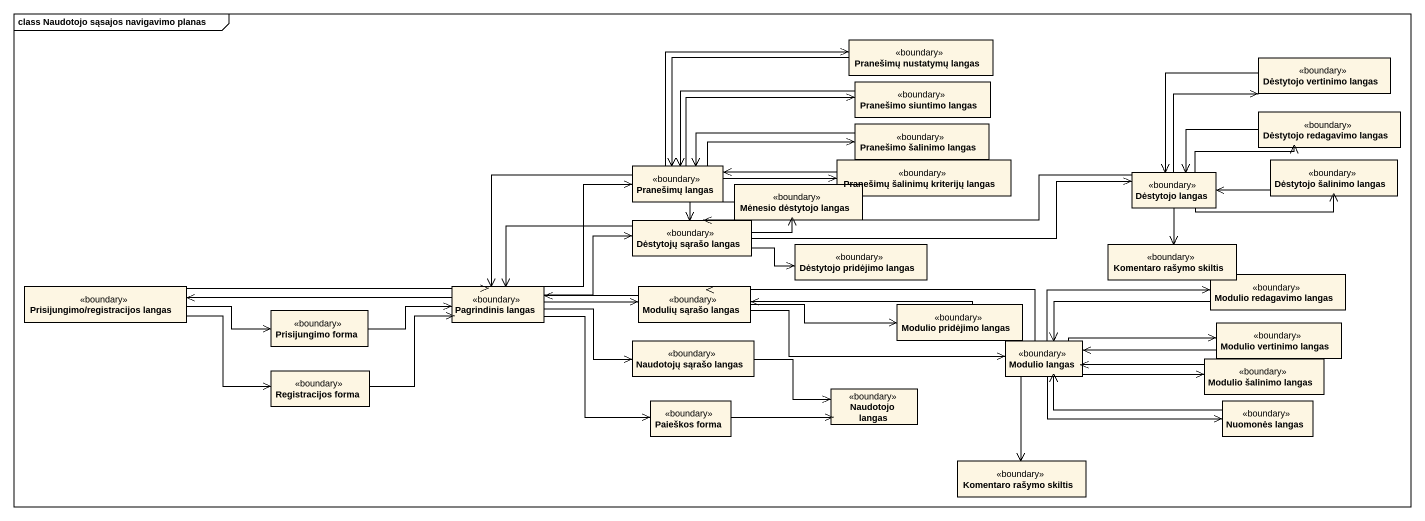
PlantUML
@startuml
mainframe class Naudotojo sąsajos navigavimo planas
hide circle
hide empty members
class "Pranešimų nustatymų langas" as Pranešimų_nustatymų_langas <<boundary>>
class "Dėstytojo vertinimo langas" as Dėstytojo_vertinimo_langas <<boundary>>
class "Pranešimo siuntimo langas" as Pranešimo_siuntimo_langas <<boundary>>
class "Dėstytojo redagavimo langas" as Dėstytojo_redagavimo_langas <<boundary>>
class "Pranešimo šalinimo langas" as Pranešimo_šalinimo_langas <<boundary>>
class "Pranešimų langas" as Pranešimų_langas <<boundary>>
class "Mėnesio dėstytojo langas" as Mėnesio_dėstytojo_langas <<boundary>>
class "Pranešimų šalinimų kriterijų langas" as Pranešimų_šalinimų <<boundary>>
class "Dėstytojo langas" as Dėstytojo_langas <<boundary>>
class "Dėstytojo šalinimo langas" as Dėstytojo_šalinimo_langas <<boundary>>
class "Dėstytojų sąrašo langas" as Dėstytojų_sąrašo_langas <<boundary>>
class "Dėstytojo pridėjimo langas" as Dėstytojo_pridėjimo_langas <<boundary>>
class "Komentaro rašymo skiltis" as Komentaro_rašymo_skiltis <<boundary>>
class "Prisijungimo/registracijos langas" as Prisijungimo_registracijos <<boundary>>
class "Pagrindinis langas" as Pagrindinis_langas <<boundary>>
class "Modulių sąrašo langas" as Modulių_sąrašo_langas <<boundary>>
class "Modulio pridėjimo langas" as Modulio_pridėjimo_langas <<boundary>>
class "Modulio redagavimo langas" as Modulio_redagavimo_langas <<boundary>>
class "Prisijungimo forma" as Prisijungimo_forma <<boundary>>
class "Naudotojų sąrašo langas" as Naudotojų_sąrašo_langas <<boundary>>
class "Modulio langas" as Modulio_langas <<boundary>>
class "Modulio vertinimo langas" as Modulio_vertinimo_langas <<boundary>>
class "Registracijos forma" as Registracijos_forma <<boundary>>
class "Modulio šalinimo langas" as Modulio_šalinimo_langas <<boundary>>
class "Paieškos forma" as Paieškos_forma <<boundary>>
class "Naudotojo langas" as Naudotojo_langas <<boundary>>
class "Nuomonės langas" as Nuomonės_langas <<boundary>>
class "Komentaro rašymo skiltis" as Komentaro_rašymo_skiltis_2 <<boundary>>
Pranešimų_nustatymų_langas -left-> Pranešimų_langas
Dėstytojo_vertinimo_langas --> Dėstytojo_langas
Pranešimo_siuntimo_langas -left-> Pranešimų_langas
Dėstytojo_redagavimo_langas -left-> Dėstytojo_langas
Pranešimo_šalinimo_langas -left-> Pranešimų_langas
Pranešimų_langas -right-> Pranešimų_nustatymų_langas
Pranešimų_langas -right-> Pranešimo_siuntimo_langas
Pranešimų_langas -right-> Pranešimo_šalinimo_langas
Pranešimų_langas -right-> Pranešimų_šalinimų
Pranešimų_langas --> Pagrindinis_langas
Mėnesio_dėstytojo_langas -left-> Dėstytojų_sąrašo_langas
Pranešimų_šalinimų -left-> Pranešimų_langas
Dėstytojo_langas -up-> Dėstytojo_vertinimo_langas
Dėstytojo_langas -right-> Dėstytojo_redagavimo_langas
Dėstytojo_langas -right-> Dėstytojo_šalinimo_langas
Dėstytojo_langas -left-> Dėstytojų_sąrašo_langas
Dėstytojo_langas --> Komentaro_rašymo_skiltis
Dėstytojo_šalinimo_langas -left-> Dėstytojo_langas
Dėstytojų_sąrašo_langas -right-> Mėnesio_dėstytojo_langas
Dėstytojų_sąrašo_langas -right-> Dėstytojo_langas
Dėstytojų_sąrašo_langas -right-> Dėstytojo_pridėjimo_langas
Dėstytojų_sąrašo_langas -left-> Pagrindinis_langas
Prisijungimo_registracijos -right-> Pagrindinis_langas
Prisijungimo_registracijos -right-> Prisijungimo_forma
Prisijungimo_registracijos -right-> Registracijos_forma
Pagrindinis_langas -up-> Pranešimų_langas
Pagrindinis_langas -right-> Dėstytojų_sąrašo_langas
Pagrindinis_langas -left-> Prisijungimo_registracijos
Pagrindinis_langas -right-> Modulių_sąrašo_langas
Pagrindinis_langas -right-> Naudotojų_sąrašo_langas
Pagrindinis_langas -right-> Paieškos_forma
Modulių_sąrašo_langas -left-> Pagrindinis_langas
Modulių_sąrašo_langas -right-> Modulio_pridėjimo_langas
Modulių_sąrašo_langas -right-> Modulio_langas
Modulio_pridėjimo_langas -left-> Modulių_sąrašo_langas
Modulio_redagavimo_langas -left-> Modulio_langas
Prisijungimo_forma -right-> Pagrindinis_langas
Naudotojų_sąrašo_langas -right-> Naudotojo_langas
Modulio_langas -left-> Modulių_sąrašo_langas
Modulio_langas -right-> Modulio_redagavimo_langas
Modulio_langas -right-> Modulio_vertinimo_langas
Modulio_langas -right-> Modulio_šalinimo_langas
Modulio_langas -right-> Nuomonės_langas
Modulio_langas --> Komentaro_rašymo_skiltis_2
Modulio_vertinimo_langas -left-> Modulio_langas
Registracijos_forma -right-> Pagrindinis_langas
Modulio_šalinimo_langas -left-> Modulio_langas
Paieškos_forma -right-> Naudotojo_langas
Nuomonės_langas -left-> Modulio_langas
@enduml
